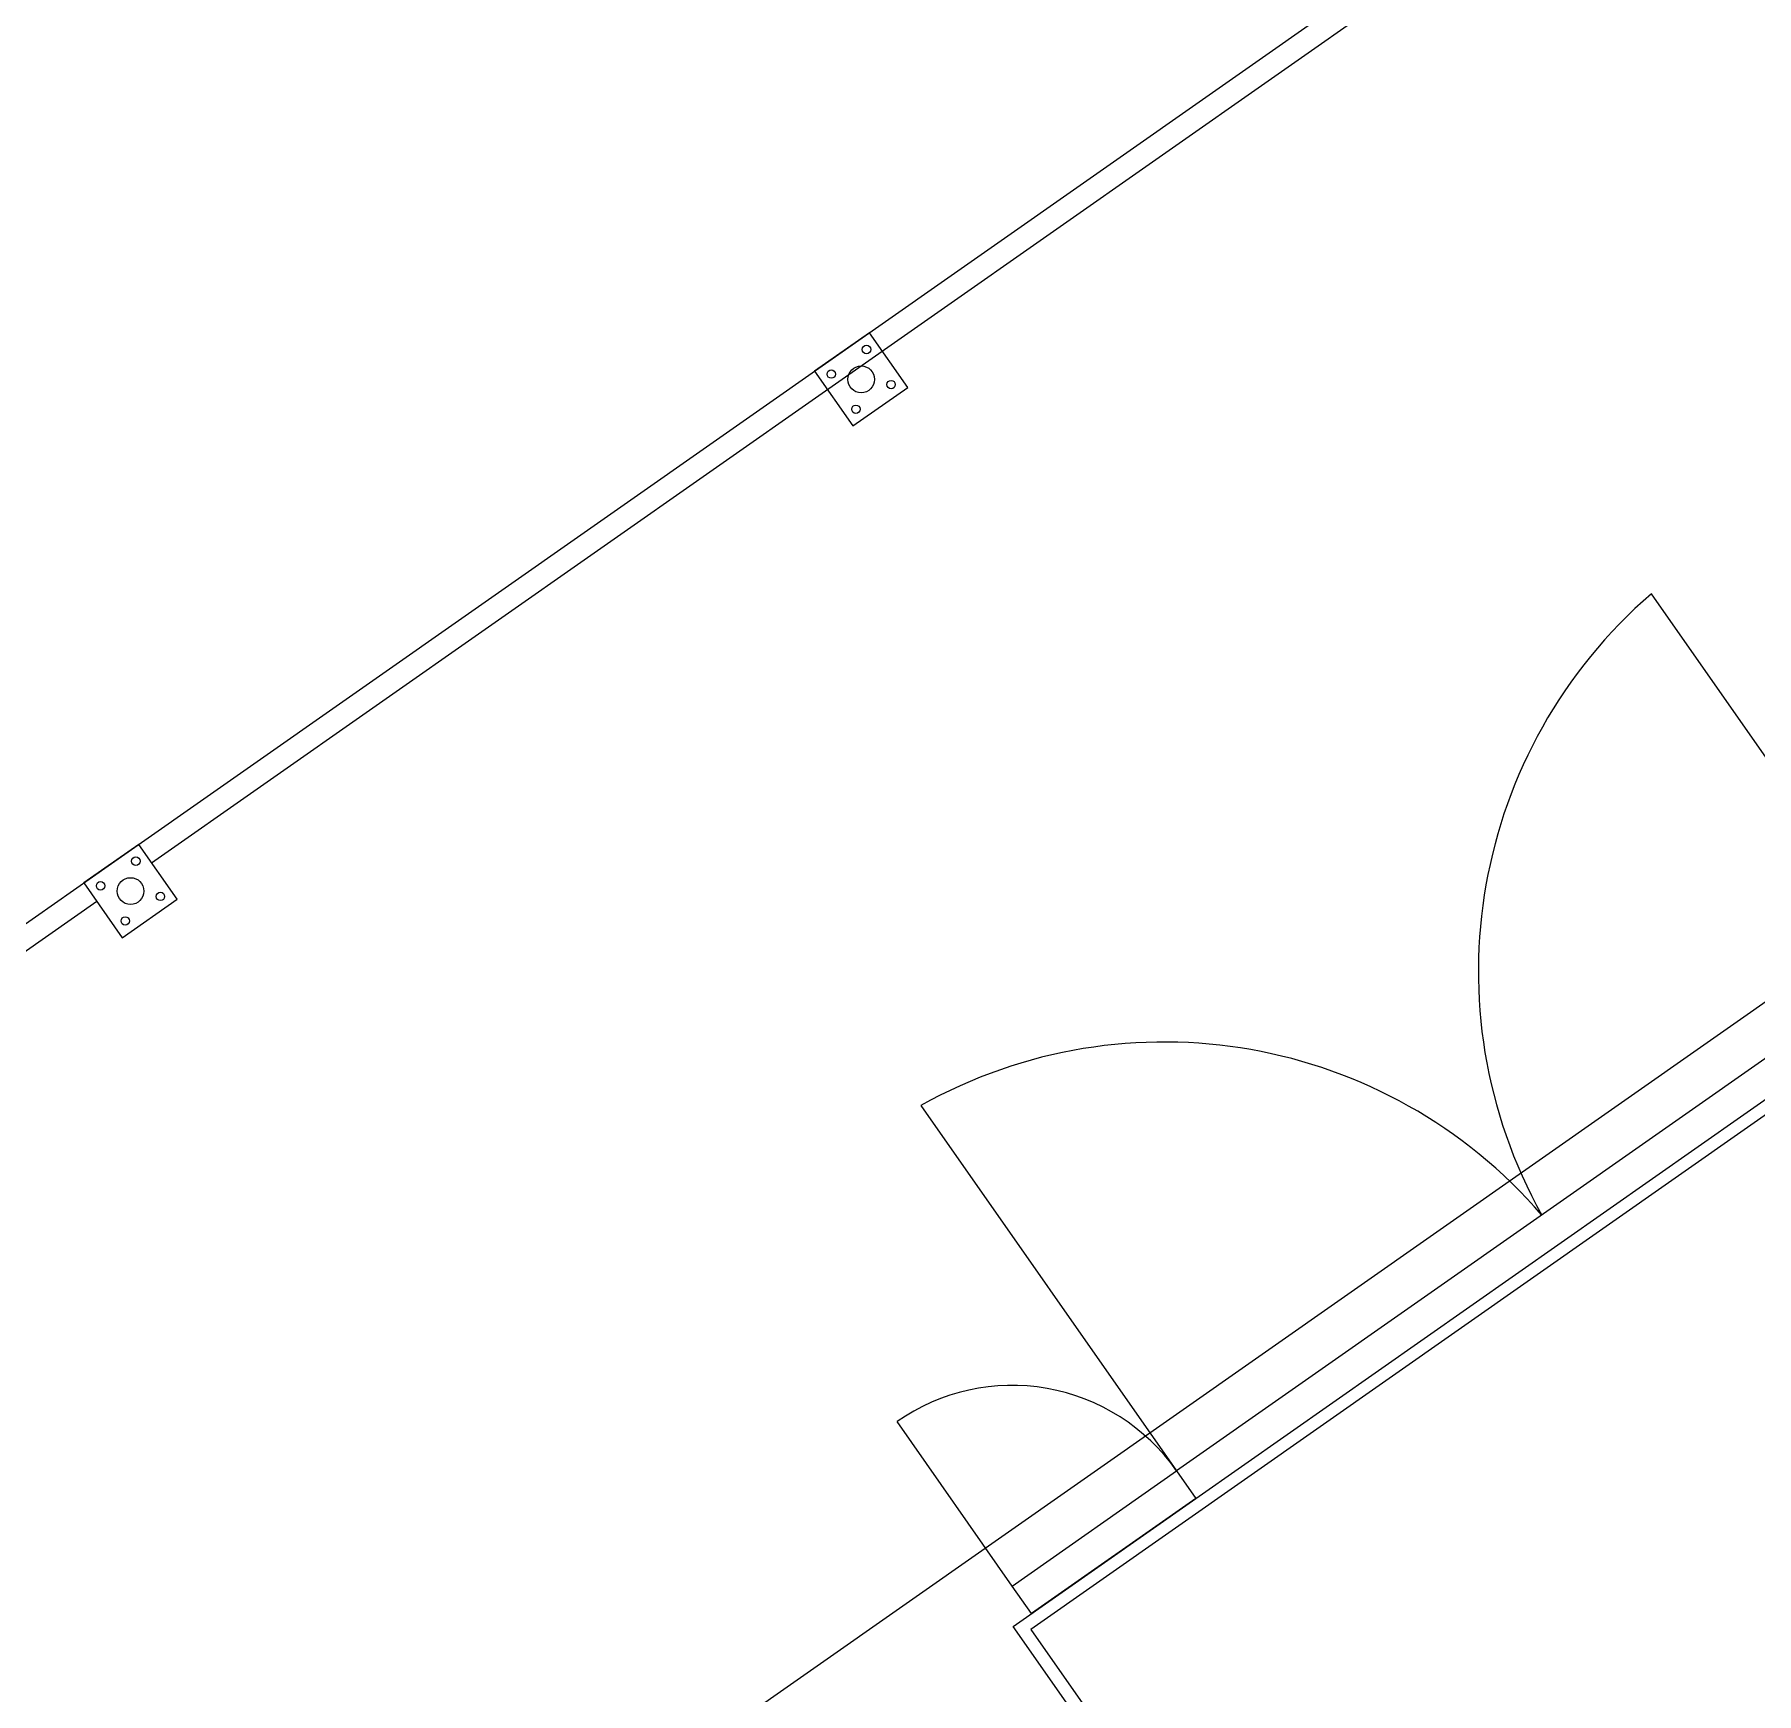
# Model space of a CAD drawing. Header units: millimetres. Extents: x 152904052 to 153933663, y 538271515 to 539240469.
# Drawn here: x 153450937 to 153454798, y 538572046 to 538575765 of the extents above; entities that cross this region are included whole.
import ezdxf

# ---------------------------------------------------------------- set-up
doc = ezdxf.new("R2010")
doc.units = ezdxf.units.MM
doc.layers.add('FENC', color=7, linetype='Continuous')
doc.layers.add('POWR', color=5, linetype='Continuous')

msp = doc.modelspace()

# ---------------------------------------------------------------- linework, layer by layer
at = {"layer": 'FENC', "color": 8}
for p, q in [((153451109.7, 538573906.6), (153469583.3, 538586842)), ((153451199.1, 538573908.2), (153469549.8, 538586757.5)), ((153452748, 538575053.8), (153452685.9, 538575010.3)), ((153452685.9, 538575010.3), (153452771.9, 538574887.4)), ((153449471.4, 538572759.5), (153451109.7, 538573906.6)), ((153451109.7, 538573906.6), (153451047.6, 538573863.1)), ((153451047.6, 538573863.1), (153451133.6, 538573740.2)), ((153449560.8, 538572761), (153451076.2, 538573822.2))]:
    msp.add_line(p, q, dxfattribs=at)
for points in [[(153452771.9, 538574887.4), (153452894.8, 538574973.4), (153452808.7, 538575096.3), (153452685.9, 538575010.3)], [(153451133.6, 538573740.2), (153451256.5, 538573826.3), (153451170.4, 538573949.1), (153451047.6, 538573863.1)]]:
    msp.add_lwpolyline(points, close=True, dxfattribs=at)
for centre, radius in [((153452802.1, 538575058.8), 9.49), ((153452723.3, 538575003.7), 9.49), ((153452790.3, 538574991.8), 30), ((153452790.3, 538574991.8), 30), ((153452857.3, 538574980), 9.49), ((153452778.5, 538574924.8), 9.49), ((153451163.8, 538573911.7), 9.49), ((153451152, 538573844.7), 30), ((153451152, 538573844.7), 30), ((153451085, 538573856.5), 9.49), ((153451219, 538573832.9), 9.49), ((153451140.2, 538573777.7), 9.49)]:
    msp.add_circle(centre, radius, dxfattribs=at)
at = {"layer": 'POWR', "color": 7}
msp.add_lwpolyline([(153469780.4, 538584074.6), (153471663.2, 538581385.6), (153446937.2, 538564042.2), (153445040.3, 538566751.3), (153469780.4, 538584074.6)], dxfattribs=at)
msp.add_lwpolyline([(153455135.7, 538573692), (153454562.1, 538574511.2, 0.356268), (153454316.5, 538573118.4, 0.356268), (153452923.8, 538573364), (153453497.4, 538572544.9)], format="xyb", dxfattribs=at)
for points in [[(153455588.3, 538573917.4), (153457309, 538571459.9), (153454851.5, 538569739.2), (153453130.8, 538572196.6)], [(153457269.3, 538571466.9), (153455581.3, 538573877.7), (153453170.5, 538572189.6), (153454858.5, 538569778.9)], [(153455135.7, 538573692), (153453497.4, 538572544.9), (153453540.4, 538572483.4), (153455178.7, 538573630.6)], [(153453128.8, 538572286.8), (153453497.4, 538572544.9), (153453540.4, 538572483.4), (153453171.8, 538572225.3)]]:
    msp.add_lwpolyline(points, close=True, dxfattribs=at)
at = {"layer": 'POWR', "color": 7, "ltscale": 1000}
msp.add_lwpolyline([(153453128.8, 538572286.8), (153452870.7, 538572655.4)], dxfattribs=at)
msp.add_arc((153453128.8, 538572286.8), 450, 35, 125, dxfattribs=at)

doc.saveas('drawing.dxf')
